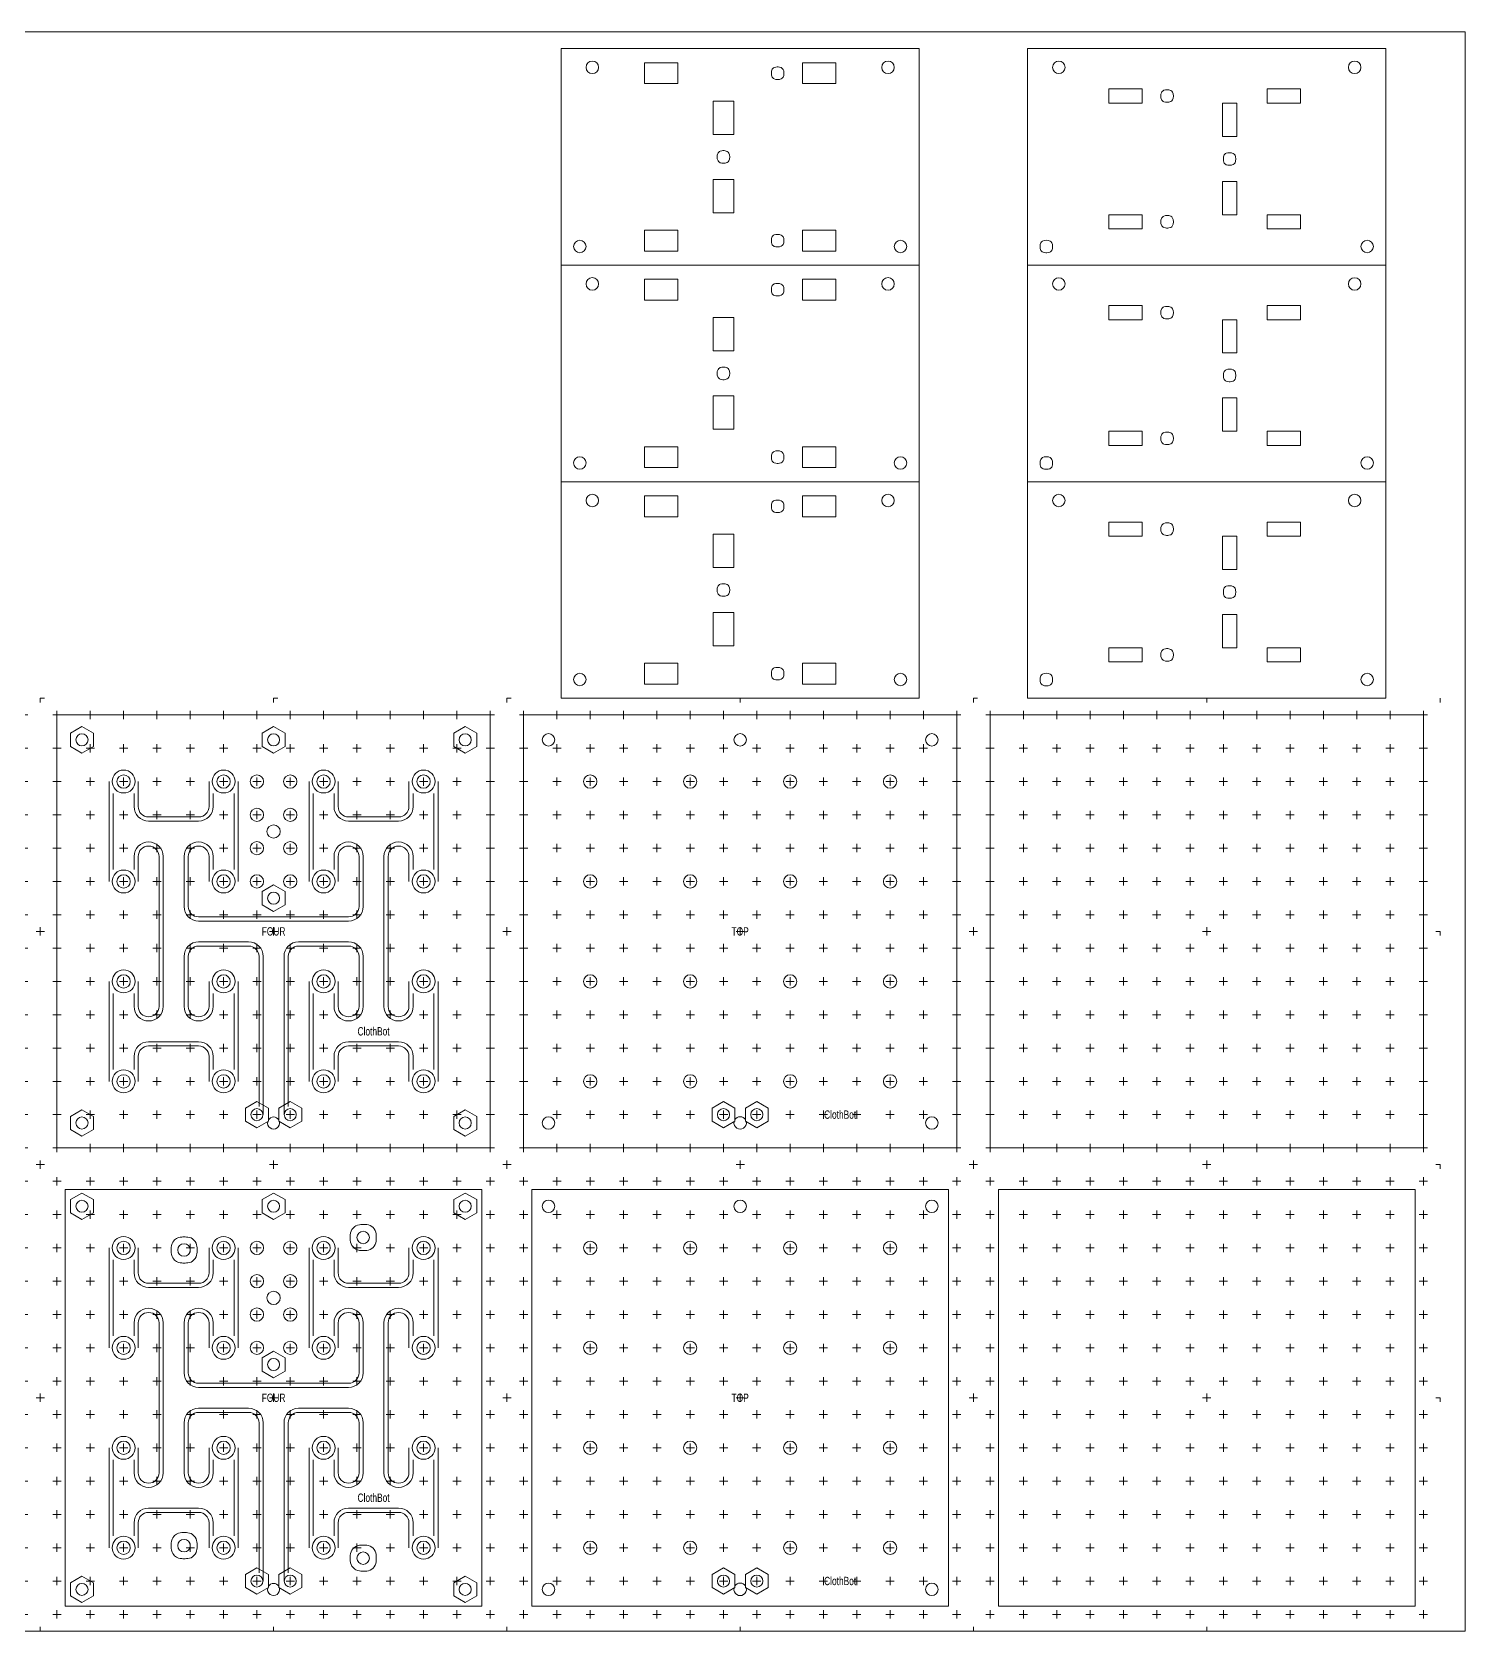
# Model space of a CAD drawing. Header units: millimetres. Extents: x 0 to 790, y 0 to 384.
# Drawn here: x 446 to 790, y 0 to 384 of the extents above; entities that cross this region are included whole.
import ezdxf

# ---------------------------------------------------------------- set-up
doc = ezdxf.new("R2010")
doc.units = ezdxf.units.MM
for name, color, linetype, lineweight, true_color in [('CuttingLines_0p003mm', 5, 'CONTINUOUS', 0, 0x0000ff), ('SafeOrange_P3_790mm_384mm', 30, 'CONTINUOUS', 0, 0xf6921e), ('VectorLines_Heavy_0p003mm', 1, 'CONTINUOUS', 0, 0xff0000), ('VectorLines_Light_0p003mm', 6, 'CONTINUOUS', 0, 0xff00ff), ('VectorLines_Medium_0p003mm', 3, 'CONTINUOUS', 0, 0x00ff00)]:
    doc.layers.add(name, color=color, linetype=linetype, lineweight=lineweight, true_color=true_color)
doc.styles.get("Standard").update_dxf_attribs({"font": 'txt', "width": 0.75})

# ---------------------------------------------------------------- blocks, each defined once
blk = doc.blocks.new('PlusGrid_104mm2_VL_H')
at = {"layer": 'VectorLines_Heavy_0p003mm'}
for p, q in [((-53, 52), (-51, 52)), ((-52, 53), (-52, 51)), ((-45, 52), (-43, 52)), ((-44, 53), (-44, 51)), ((-37, 52), (-35, 52)), ((-36, 53), (-36, 51)), ((-29, 52), (-27, 52)), ((-28, 53), (-28, 51)), ((-21, 52), (-19, 52)), ((-20, 53), (-20, 51)), ((-13, 52), (-11, 52)), ((-12, 53), (-12, 51)), ((-5, 52), (-3, 52)), ((-4, 53), (-4, 51)), ((3, 52), (5, 52)), ((4, 53), (4, 51)), ((11, 52), (13, 52)), ((12, 53), (12, 51)), ((19, 52), (21, 52)), ((20, 53), (20, 51)), ((27, 52), (29, 52)), ((28, 53), (28, 51)), ((35, 52), (37, 52)), ((36, 53), (36, 51)), ((43, 52), (45, 52)), ((44, 53), (44, 51)), ((51, 52), (53, 52)), ((52, 53), (52, 51)), ((-53, 44), (-51, 44)), ((-52, 45), (-52, 43)), ((-45, 44), (-43, 44)), ((-44, 45), (-44, 43)), ((-37, 44), (-35, 44)), ((-36, 45), (-36, 43)), ((-29, 44), (-27, 44)), ((-28, 45), (-28, 43)), ((-21, 44), (-19, 44)), ((-20, 45), (-20, 43)), ((-13, 44), (-11, 44)), ((-12, 45), (-12, 43)), ((-5, 44), (-3, 44)), ((-4, 45), (-4, 43)), ((3, 44), (5, 44)), ((4, 45), (4, 43)), ((11, 44), (13, 44)), ((12, 45), (12, 43)), ((19, 44), (21, 44)), ((20, 45), (20, 43)), ((27, 44), (29, 44)), ((28, 45), (28, 43)), ((35, 44), (37, 44)), ((36, 45), (36, 43)), ((43, 44), (45, 44)), ((44, 45), (44, 43)), ((51, 44), (53, 44)), ((52, 45), (52, 43)), ((-53, 36), (-51, 36)), ((-52, 37), (-52, 35)), ((-45, 36), (-43, 36)), ((-44, 37), (-44, 35)), ((-37, 36), (-35, 36)), ((-36, 37), (-36, 35)), ((-29, 36), (-27, 36)), ((-28, 37), (-28, 35)), ((-21, 36), (-19, 36)), ((-20, 37), (-20, 35)), ((-13, 36), (-11, 36)), ((-12, 37), (-12, 35)), ((-5, 36), (-3, 36)), ((-4, 37), (-4, 35)), ((3, 36), (5, 36)), ((4, 37), (4, 35)), ((11, 36), (13, 36)), ((12, 37), (12, 35)), ((19, 36), (21, 36)), ((20, 37), (20, 35)), ((27, 36), (29, 36)), ((28, 37), (28, 35)), ((35, 36), (37, 36)), ((36, 37), (36, 35)), ((43, 36), (45, 36)), ((44, 37), (44, 35)), ((51, 36), (53, 36)), ((52, 37), (52, 35)), ((-53, 28), (-51, 28)), ((-52, 29), (-52, 27)), ((-45, 28), (-43, 28)), ((-44, 29), (-44, 27)), ((-37, 28), (-35, 28)), ((-36, 29), (-36, 27)), ((-29, 28), (-27, 28)), ((-28, 29), (-28, 27)), ((-21, 28), (-19, 28)), ((-20, 29), (-20, 27)), ((-13, 28), (-11, 28)), ((-12, 29), (-12, 27)), ((-5, 28), (-3, 28)), ((-4, 29), (-4, 27)), ((3, 28), (5, 28)), ((4, 29), (4, 27)), ((11, 28), (13, 28)), ((12, 29), (12, 27)), ((19, 28), (21, 28)), ((20, 29), (20, 27)), ((27, 28), (29, 28)), ((28, 29), (28, 27)), ((35, 28), (37, 28)), ((36, 29), (36, 27)), ((43, 28), (45, 28)), ((44, 29), (44, 27)), ((51, 28), (53, 28)), ((52, 29), (52, 27)), ((-53, 20), (-51, 20)), ((-52, 21), (-52, 19)), ((-45, 20), (-43, 20)), ((-44, 21), (-44, 19)), ((-37, 20), (-35, 20)), ((-36, 21), (-36, 19)), ((-29, 20), (-27, 20)), ((-28, 21), (-28, 19)), ((-21, 20), (-19, 20)), ((-20, 21), (-20, 19)), ((-13, 20), (-11, 20)), ((-12, 21), (-12, 19)), ((-5, 20), (-3, 20)), ((-4, 21), (-4, 19)), ((3, 20), (5, 20)), ((4, 21), (4, 19)), ((11, 20), (13, 20)), ((12, 21), (12, 19)), ((19, 20), (21, 20)), ((20, 21), (20, 19)), ((27, 20), (29, 20)), ((28, 21), (28, 19)), ((35, 20), (37, 20)), ((36, 21), (36, 19)), ((43, 20), (45, 20)), ((44, 21), (44, 19)), ((51, 20), (53, 20)), ((52, 21), (52, 19)), ((-53, 12), (-51, 12)), ((-52, 13), (-52, 11)), ((-45, 12), (-43, 12)), ((-44, 13), (-44, 11)), ((-37, 12), (-35, 12)), ((-36, 13), (-36, 11)), ((-29, 12), (-27, 12)), ((-28, 13), (-28, 11)), ((-21, 12), (-19, 12)), ((-20, 13), (-20, 11)), ((-13, 12), (-11, 12)), ((-12, 13), (-12, 11)), ((-5, 12), (-3, 12)), ((-4, 13), (-4, 11)), ((3, 12), (5, 12)), ((4, 13), (4, 11)), ((11, 12), (13, 12)), ((12, 13), (12, 11)), ((19, 12), (21, 12)), ((20, 13), (20, 11)), ((27, 12), (29, 12)), ((28, 13), (28, 11)), ((35, 12), (37, 12)), ((36, 13), (36, 11)), ((43, 12), (45, 12)), ((44, 13), (44, 11)), ((51, 12), (53, 12)), ((52, 13), (52, 11)), ((-53, 4), (-51, 4)), ((-52, 5), (-52, 3)), ((-45, 4), (-43, 4)), ((-44, 5), (-44, 3)), ((-37, 4), (-35, 4)), ((-36, 5), (-36, 3)), ((-29, 4), (-27, 4)), ((-28, 5), (-28, 3)), ((-21, 4), (-19, 4)), ((-20, 5), (-20, 3)), ((-13, 4), (-11, 4)), ((-12, 5), (-12, 3)), ((-5, 4), (-3, 4)), ((-4, 5), (-4, 3)), ((3, 4), (5, 4)), ((4, 5), (4, 3)), ((11, 4), (13, 4)), ((12, 5), (12, 3)), ((19, 4), (21, 4)), ((20, 5), (20, 3)), ((27, 4), (29, 4)), ((28, 5), (28, 3)), ((35, 4), (37, 4)), ((36, 5), (36, 3)), ((43, 4), (45, 4)), ((44, 5), (44, 3)), ((51, 4), (53, 4)), ((52, 5), (52, 3)), ((-52, -3), (-52, -5)), ((-44, -3), (-44, -5)), ((-36, -3), (-36, -5)), ((-28, -3), (-28, -5)), ((-20, -3), (-20, -5)), ((-12, -3), (-12, -5)), ((-4, -3), (-4, -5)), ((4, -3), (4, -5)), ((12, -3), (12, -5)), ((20, -3), (20, -5)), ((28, -3), (28, -5)), ((36, -3), (36, -5)), ((44, -3), (44, -5)), ((52, -3), (52, -5)), ((-53, -4), (-51, -4)), ((-45, -4), (-43, -4)), ((-37, -4), (-35, -4)), ((-29, -4), (-27, -4)), ((-21, -4), (-19, -4)), ((-13, -4), (-11, -4)), ((-5, -4), (-3, -4)), ((3, -4), (5, -4)), ((11, -4), (13, -4)), ((19, -4), (21, -4)), ((27, -4), (29, -4)), ((35, -4), (37, -4)), ((43, -4), (45, -4)), ((51, -4), (53, -4)), ((-52, -11), (-52, -13)), ((-44, -11), (-44, -13)), ((-36, -11), (-36, -13)), ((-28, -11), (-28, -13)), ((-20, -11), (-20, -13)), ((-12, -11), (-12, -13)), ((-4, -11), (-4, -13)), ((4, -11), (4, -13)), ((12, -11), (12, -13)), ((20, -11), (20, -13)), ((28, -11), (28, -13)), ((36, -11), (36, -13)), ((44, -11), (44, -13)), ((52, -11), (52, -13)), ((-53, -12), (-51, -12)), ((-45, -12), (-43, -12)), ((-37, -12), (-35, -12)), ((-29, -12), (-27, -12)), ((-21, -12), (-19, -12)), ((-13, -12), (-11, -12)), ((-5, -12), (-3, -12)), ((3, -12), (5, -12)), ((11, -12), (13, -12)), ((19, -12), (21, -12)), ((27, -12), (29, -12)), ((35, -12), (37, -12)), ((43, -12), (45, -12)), ((51, -12), (53, -12)), ((-52, -19), (-52, -21)), ((-44, -19), (-44, -21)), ((-36, -19), (-36, -21)), ((-28, -19), (-28, -21)), ((-20, -19), (-20, -21)), ((-12, -19), (-12, -21)), ((-4, -19), (-4, -21)), ((4, -19), (4, -21)), ((12, -19), (12, -21)), ((20, -19), (20, -21)), ((28, -19), (28, -21)), ((36, -19), (36, -21)), ((44, -19), (44, -21)), ((52, -19), (52, -21)), ((-53, -20), (-51, -20)), ((-45, -20), (-43, -20)), ((-37, -20), (-35, -20)), ((-29, -20), (-27, -20)), ((-21, -20), (-19, -20)), ((-13, -20), (-11, -20)), ((-5, -20), (-3, -20)), ((3, -20), (5, -20)), ((11, -20), (13, -20)), ((19, -20), (21, -20)), ((27, -20), (29, -20)), ((35, -20), (37, -20)), ((43, -20), (45, -20)), ((51, -20), (53, -20)), ((-53, -28), (-51, -28)), ((-52, -27), (-52, -29)), ((-45, -28), (-43, -28)), ((-44, -27), (-44, -29)), ((-37, -28), (-35, -28)), ((-36, -27), (-36, -29)), ((-29, -28), (-27, -28)), ((-28, -27), (-28, -29)), ((-21, -28), (-19, -28)), ((-20, -27), (-20, -29)), ((-13, -28), (-11, -28)), ((-12, -27), (-12, -29)), ((-5, -28), (-3, -28)), ((-4, -27), (-4, -29)), ((3, -28), (5, -28)), ((4, -27), (4, -29)), ((11, -28), (13, -28)), ((12, -27), (12, -29)), ((19, -28), (21, -28)), ((20, -27), (20, -29)), ((27, -28), (29, -28)), ((28, -27), (28, -29)), ((35, -28), (37, -28)), ((36, -27), (36, -29)), ((43, -28), (45, -28)), ((44, -27), (44, -29)), ((51, -28), (53, -28)), ((52, -27), (52, -29)), ((-53, -36), (-51, -36)), ((-52, -35), (-52, -37)), ((-45, -36), (-43, -36)), ((-44, -35), (-44, -37)), ((-37, -36), (-35, -36)), ((-36, -35), (-36, -37)), ((-29, -36), (-27, -36)), ((-28, -35), (-28, -37)), ((-21, -36), (-19, -36)), ((-20, -35), (-20, -37)), ((-13, -36), (-11, -36)), ((-12, -35), (-12, -37)), ((-5, -36), (-3, -36)), ((-4, -35), (-4, -37)), ((3, -36), (5, -36)), ((4, -35), (4, -37)), ((11, -36), (13, -36)), ((12, -35), (12, -37)), ((19, -36), (21, -36)), ((20, -35), (20, -37)), ((27, -36), (29, -36)), ((28, -35), (28, -37)), ((35, -36), (37, -36)), ((36, -35), (36, -37)), ((43, -36), (45, -36)), ((44, -35), (44, -37)), ((51, -36), (53, -36)), ((52, -35), (52, -37)), ((-53, -44), (-51, -44)), ((-52, -43), (-52, -45)), ((-45, -44), (-43, -44)), ((-44, -43), (-44, -45)), ((-37, -44), (-35, -44)), ((-36, -43), (-36, -45)), ((-29, -44), (-27, -44)), ((-28, -43), (-28, -45)), ((-21, -44), (-19, -44)), ((-20, -43), (-20, -45)), ((-13, -44), (-11, -44)), ((-12, -43), (-12, -45)), ((-5, -44), (-3, -44)), ((-4, -43), (-4, -45)), ((3, -44), (5, -44)), ((4, -43), (4, -45)), ((11, -44), (13, -44)), ((12, -43), (12, -45)), ((19, -44), (21, -44)), ((20, -43), (20, -45)), ((27, -44), (29, -44)), ((28, -43), (28, -45)), ((35, -44), (37, -44)), ((36, -43), (36, -45)), ((43, -44), (45, -44)), ((44, -43), (44, -45)), ((51, -44), (53, -44)), ((52, -43), (52, -45)), ((-53, -52), (-51, -52)), ((-52, -51), (-52, -53)), ((-45, -52), (-43, -52)), ((-44, -51), (-44, -53)), ((-37, -52), (-35, -52)), ((-36, -51), (-36, -53)), ((-29, -52), (-27, -52)), ((-28, -51), (-28, -53)), ((-21, -52), (-19, -52)), ((-20, -51), (-20, -53)), ((-13, -52), (-11, -52)), ((-12, -51), (-12, -53)), ((-5, -52), (-3, -52)), ((-4, -51), (-4, -53)), ((3, -52), (5, -52)), ((4, -51), (4, -53)), ((11, -52), (13, -52)), ((12, -51), (12, -53)), ((19, -52), (21, -52)), ((20, -51), (20, -53)), ((27, -52), (29, -52)), ((28, -51), (28, -53)), ((35, -52), (37, -52)), ((36, -51), (36, -53)), ((43, -52), (45, -52)), ((44, -51), (44, -53)), ((51, -52), (53, -52)), ((52, -51), (52, -53))]:
    blk.add_line(p, q, dxfattribs=at)
at = {"layer": 'VectorLines_Light_0p003mm'}
for p, q in [((-56, 56), (-55, 56)), ((0, 56), (0, 55)), ((0, 56), (1, 56)), ((56, 56), (56, 55)), ((-56, 1), (-56, 0)), ((-56, 0), (-55, 0)), ((-1, 0), (1, 0)), ((0, 1), (0, -1)), ((55, 0), (56, 0)), ((56, 0), (56, -1)), ((-56, -55), (-56, -56)), ((-1, -56), (0, -56)), ((0, -55), (0, -56)), ((55, -56), (56, -56))]:
    blk.add_line(p, q, dxfattribs=at)
blk = doc.blocks.new('M3_NutHole_CL')
at = {"layer": 'CuttingLines_0p003mm'}
for p, q in [((0, 3.175426), (-2.75, 1.587713)), ((-2.75, 1.587713), (-2.75, -1.587713)), ((0, 3.175426), (2.75, 1.587713)), ((2.75, 1.587713), (2.75, -1.587713)), ((-2.75, -1.587713), (0, -3.175426)), ((2.75, -1.587713), (0, -3.175426))]:
    blk.add_line(p, q, dxfattribs=at)
blk = doc.blocks.new('FHC_Simple_VL_H_Bottom')
at = {"layer": 'VectorLines_Heavy_0p003mm'}
for p, q in [((-39.5, 36), (-39.5, 12)), ((-32.5, 30), (-32.5, 36)), ((-15.5, 36), (-15.5, 30)), ((-8.5, 36), (-8.5, 12)), ((8.5, 36), (8.5, 12)), ((15.5, 30), (15.5, 36)), ((32.5, 36), (32.5, 30)), ((39.5, 36), (39.5, 12)), ((-38.5, 33.13), (-38.5, 14.87)), ((-33.5, 30), (-33.5, 33.13)), ((-14.5, 33.13), (-14.5, 30)), ((-9.5, 33.13), (-9.5, 14.87)), ((9.5, 33.13), (9.5, 14.87)), ((14.5, 30), (14.5, 33.13)), ((33.5, 33.13), (33.5, 30)), ((38.5, 33.13), (38.5, 14.87)), ((-18, 27.5), (-30, 27.5)), ((18, 27.5), (30, 27.5)), ((-18, 26.5), (-30, 26.5)), ((18, 26.5), (30, 26.5)), ((-33.5, 18), (-33.5, 14.87)), ((-32.5, 18), (-32.5, 12)), ((-27.5, -18), (-27.5, 18)), ((-26.5, -18), (-26.5, 18)), ((-21.5, 6), (-21.5, 18)), ((-20.5, 6), (-20.5, 18)), ((-15.5, 18), (-15.5, 12)), ((-14.5, 18), (-14.5, 14.87)), ((14.5, 18), (14.5, 14.87)), ((15.5, 18), (15.5, 12)), ((20.5, 6), (20.5, 18)), ((21.5, 6), (21.5, 18)), ((26.5, 18), (26.5, -18)), ((27.5, 18), (27.5, -18)), ((32.5, 18), (32.5, 12)), ((33.5, 18), (33.5, 14.87)), ((-18, 3.5), (18, 3.5)), ((-18, 2.5), (18, 2.5)), ((-18, -2.5), (-6, -2.5)), ((-18, -3.5), (-6, -3.5)), ((6, -2.5), (18, -2.5)), ((6, -3.5), (18, -3.5)), ((-21.5, -18), (-21.5, -6)), ((-20.5, -18), (-20.5, -6)), ((-3.5, -6), (-3.5, -42)), ((-2.5, -6), (-2.5, -44)), ((2.5, -6), (2.5, -44)), ((3.5, -6), (3.5, -42)), ((20.5, -6), (20.5, -18)), ((21.5, -6), (21.5, -18)), ((-39.5, -12), (-39.5, -36)), ((-38.5, -14.87), (-38.5, -33.13)), ((-33.5, -14.87), (-33.5, -18)), ((-32.5, -12), (-32.5, -18)), ((-15.5, -12), (-15.5, -18)), ((-14.5, -14.87), (-14.5, -18)), ((-9.5, -14.87), (-9.5, -33.13)), ((-8.5, -12), (-8.5, -36)), ((8.5, -12), (8.5, -36)), ((9.5, -14.87), (9.5, -33.13)), ((14.5, -14.87), (14.5, -18)), ((15.5, -12), (15.5, -18)), ((32.5, -12), (32.5, -18)), ((33.5, -14.87), (33.5, -18)), ((38.5, -14.87), (38.5, -33.13)), ((39.5, -12), (39.5, -36)), ((-18, -26.5), (-30, -26.5)), ((18, -26.5), (30, -26.5)), ((-33.5, -33.13), (-33.5, -30)), ((-32.5, -36), (-32.5, -30)), ((-18, -27.5), (-30, -27.5)), ((-15.5, -36), (-15.5, -30)), ((-14.5, -33.13), (-14.5, -30)), ((14.5, -30), (14.5, -33.13)), ((15.5, -30), (15.5, -36)), ((18, -27.5), (30, -27.5)), ((32.5, -30), (32.5, -36)), ((33.5, -30), (33.5, -33.13))]:
    blk.add_line(p, q, dxfattribs=at)
blk = doc.blocks.new('FHC_Simple_VL_H_Top')
at = {"layer": 'VectorLines_Heavy_0p003mm'}
for centre, radius, start, end in [((-30, 30), 3.5, 180, 270), ((-30, 30), 2.5, 180, 270), ((-18, 30), 2.5, 270, 0), ((-18, 30), 3.5, 270, 0), ((18, 30), 3.5, 180, 270), ((18, 30), 2.5, 180, 270), ((30, 30), 2.5, 270, 0), ((30, 30), 3.5, 270, 0), ((-30, 18), 3.5, 90, 180), ((-30, 18), 2.5, 90, 180), ((-30, 18), 3.5, 0, 90), ((-30, 18), 2.5, 360, 90), ((-18, 18), 3.5, 90, 180), ((-18, 18), 2.5, 90, 180), ((-18, 18), 3.5, 0, 90), ((-18, 18), 2.5, 0, 90), ((18, 18), 3.5, 90, 180), ((18, 18), 2.5, 90, 180), ((18, 18), 3.5, 360, 90), ((18, 18), 2.5, 360, 90), ((30, 18), 3.5, 90, 180), ((30, 18), 2.5, 90, 180), ((30, 18), 3.5, 0, 90), ((30, 18), 2.5, 0, 90), ((-18, 6), 3.5, 180, 270), ((-18, 6), 2.5, 180, 270), ((18, 6), 2.5, 270, 360), ((18, 6), 3.5, 270, 360), ((-18, -6), 3.5, 90, 180), ((-18, -6), 2.5, 90, 180), ((-6, -6), 3.5, 0, 90), ((-6, -6), 2.5, 0, 90), ((6, -6), 3.5, 90, 180), ((6, -6), 2.5, 90, 180), ((18, -6), 3.5, 0, 90), ((18, -6), 2.5, 0, 90), ((-30, -18), 3.5, 180, 0), ((-30, -18), 2.5, 180, 0), ((-18, -18), 3.5, 180, 0), ((-18, -18), 2.5, 180, 0), ((18, -18), 3.5, 180, 0), ((18, -18), 2.5, 180, 0), ((30, -18), 3.5, 180, 0), ((30, -18), 2.5, 180, 0), ((-30, -30), 3.5, 90, 180), ((-18, -30), 3.5, 360, 90), ((18, -30), 3.5, 90, 180), ((30, -30), 3.5, 360, 90), ((-30, -30), 2.5, 90, 180), ((-18, -30), 2.5, 360, 90), ((18, -30), 2.5, 90, 180), ((30, -30), 2.5, 360, 90)]:
    blk.add_arc(centre, radius, start, end, dxfattribs=at)
blk = doc.blocks.new('Square_100mm2_CL')
at = {"layer": 'CuttingLines_0p003mm'}
for p, q in [((30, 0), (-70, 0)), ((-70, 0), (-70, -100)), ((30, -100), (30, 0)), ((-70, -100), (30, -100))]:
    blk.add_line(p, q, dxfattribs=at)
blk = doc.blocks.new('LSH_Simple_VL_H')
at = {"layer": 'VectorLines_Heavy_0p003mm'}
for p, q in [((-29, 36), (-27, 36)), ((-28, 37), (-28, 35)), ((-5, 36), (-3, 36)), ((-4, 37), (-4, 35)), ((3, 36), (5, 36)), ((4, 37), (4, 35)), ((27, 36), (29, 36)), ((28, 37), (28, 35)), ((-37, 28), (-35, 28)), ((-36, 29), (-36, 27)), ((-29, 28), (-27, 28)), ((-28, 29), (-28, 27)), ((-21, 28), (-19, 28)), ((-20, 29), (-20, 27)), ((-13, 28), (-11, 28)), ((-12, 29), (-12, 27)), ((-5, 28), (-3, 28)), ((-4, 29), (-4, 27)), ((3, 28), (5, 28)), ((4, 29), (4, 27)), ((11, 28), (13, 28)), ((12, 29), (12, 27)), ((19, 28), (21, 28)), ((20, 29), (20, 27)), ((27, 28), (29, 28)), ((28, 29), (28, 27)), ((35, 28), (37, 28)), ((36, 29), (36, 27)), ((-37, 20), (-35, 20)), ((-36, 21), (-36, 19)), ((-29, 20), (-27, 20)), ((-28, 21), (-28, 19)), ((-21, 20), (-19, 20)), ((-20, 21), (-20, 19)), ((-13, 20), (-11, 20)), ((-12, 21), (-12, 19)), ((-5, 20), (-3, 20)), ((-4, 21), (-4, 19)), ((3, 20), (5, 20)), ((4, 21), (4, 19)), ((11, 20), (13, 20)), ((12, 21), (12, 19)), ((19, 20), (21, 20)), ((20, 21), (20, 19)), ((27, 20), (29, 20)), ((28, 21), (28, 19)), ((35, 20), (37, 20)), ((36, 21), (36, 19)), ((-29, 12), (-27, 12)), ((-28, 13), (-28, 11)), ((-21, 12), (-19, 12)), ((-20, 13), (-20, 11)), ((-5, 12), (-3, 12)), ((-4, 13), (-4, 11)), ((3, 12), (5, 12)), ((4, 13), (4, 11)), ((19, 12), (21, 12)), ((20, 13), (20, 11)), ((27, 12), (29, 12)), ((28, 13), (28, 11)), ((-37, 4), (-35, 4)), ((-36, 5), (-36, 3)), ((-29, 4), (-27, 4)), ((-28, 5), (-28, 3)), ((-21, 4), (-19, 4)), ((-20, 5), (-20, 3)), ((-13, 4), (-11, 4)), ((-12, 5), (-12, 3)), ((-5, 4), (-3, 4)), ((-4, 5), (-4, 3)), ((3, 4), (5, 4)), ((4, 5), (4, 3)), ((11, 4), (13, 4)), ((12, 5), (12, 3)), ((19, 4), (21, 4)), ((20, 5), (20, 3)), ((27, 4), (29, 4)), ((28, 5), (28, 3)), ((35, 4), (37, 4)), ((36, 5), (36, 3)), ((-36, -3), (-36, -5)), ((-28, -3), (-28, -5)), ((-20, -3), (-20, -5)), ((-12, -3), (-12, -5)), ((-4, -3), (-4, -5)), ((4, -3), (4, -5)), ((12, -3), (12, -5)), ((20, -3), (20, -5)), ((28, -3), (28, -5)), ((36, -3), (36, -5)), ((-37, -4), (-35, -4)), ((-29, -4), (-27, -4)), ((-21, -4), (-19, -4)), ((-13, -4), (-11, -4)), ((-5, -4), (-3, -4)), ((3, -4), (5, -4)), ((11, -4), (13, -4)), ((19, -4), (21, -4)), ((27, -4), (29, -4)), ((35, -4), (37, -4)), ((-28, -11), (-28, -13)), ((-20, -11), (-20, -13)), ((-4, -11), (-4, -13)), ((4, -11), (4, -13)), ((20, -11), (20, -13)), ((28, -11), (28, -13)), ((-29, -12), (-27, -12)), ((-21, -12), (-19, -12)), ((-5, -12), (-3, -12)), ((3, -12), (5, -12)), ((19, -12), (21, -12)), ((27, -12), (29, -12)), ((-36, -19), (-36, -21)), ((-28, -19), (-28, -21)), ((-20, -19), (-20, -21)), ((-12, -19), (-12, -21)), ((-4, -19), (-4, -21)), ((4, -19), (4, -21)), ((12, -19), (12, -21)), ((20, -19), (20, -21)), ((28, -19), (28, -21)), ((36, -19), (36, -21)), ((-37, -20), (-35, -20)), ((-29, -20), (-27, -20)), ((-21, -20), (-19, -20)), ((-13, -20), (-11, -20)), ((-5, -20), (-3, -20)), ((3, -20), (5, -20)), ((11, -20), (13, -20)), ((19, -20), (21, -20)), ((27, -20), (29, -20)), ((35, -20), (37, -20)), ((-37, -28), (-35, -28)), ((-36, -27), (-36, -29)), ((-29, -28), (-27, -28)), ((-28, -27), (-28, -29)), ((-21, -28), (-19, -28)), ((-20, -27), (-20, -29)), ((-13, -28), (-11, -28)), ((-12, -27), (-12, -29)), ((-5, -28), (-3, -28)), ((-4, -27), (-4, -29)), ((3, -28), (5, -28)), ((4, -27), (4, -29)), ((11, -28), (13, -28)), ((12, -27), (12, -29)), ((19, -28), (21, -28)), ((20, -27), (20, -29)), ((27, -28), (29, -28)), ((28, -27), (28, -29)), ((35, -28), (37, -28)), ((36, -27), (36, -29)), ((-29, -36), (-27, -36)), ((-28, -35), (-28, -37)), ((27, -36), (29, -36)), ((28, -35), (28, -37))]:
    blk.add_line(p, q, dxfattribs=at)
blk = doc.blocks.new('Square_104mm2_CL')
at = {"layer": 'CuttingLines_0p003mm'}
for p, q in [((-52, 52), (-52, -52)), ((52, 52), (-52, 52)), ((52, -52), (52, 52)), ((-52, -52), (52, -52))]:
    blk.add_line(p, q, dxfattribs=at)
blk = doc.blocks.new('HBP_MakerGear_EarlyBatch_Modified_Y_Stage')
at = {"layer": 'CuttingLines_0p003mm'}
for p, q in [((43, 26), (-43, 26)), ((-43, 26), (-43, -26)), ((43, -26), (43, 26)), ((-43, -26), (43, -26))]:
    blk.add_line(p, q, dxfattribs=at)
for centre in [(-35.4999, 21.4997), (35.4999, 21.4997), (38.4999, -21.5001)]:
    blk.add_ellipse(centre, major_axis=(0, 1.5), ratio=1, dxfattribs=at)
for points in [[(-23.5001, 16.3138), (-23.5001, 16.3138), (-15.5001, 16.3138), (-15.5001, 16.3138)], [(-23.5001, 16.3138), (-23.5001, 16.3138), (-23.5001, 16.3138), (-23.5001, 16.3138)], [(-23.5001, 12.9138), (-23.5001, 12.9138), (-23.5001, 16.3138), (-23.5001, 16.3138)], [(-15.5001, 16.3138), (-15.5001, 16.3138), (-15.5001, 16.3138), (-15.5001, 16.3138)], [(-15.5001, 16.3138), (-15.5001, 16.3138), (-15.5001, 16.3138), (-15.5001, 16.3138)], [(-15.5001, 16.3138), (-15.5001, 16.3138), (-15.5001, 12.9138), (-15.5001, 12.9138)], [(-8.0001, 14.6138), (-8.0001, 15.4422), (-8.6717, 16.1137), (-9.5001, 16.1137), (-9.5001, 16.1137), (-10.3286, 16.1138), (-11.0001, 15.4422), (-11.0001, 14.6138), (-11.0001, 14.6138), (-11.0002, 13.7853), (-10.3286, 13.1138), (-9.5002, 13.1138), (-9.5002, 13.1138), (-8.6717, 13.1137), (-8.0002, 13.7853), (-8.0002, 14.6137)], [(14.4999, 16.3138), (14.4999, 16.3138), (22.4999, 16.3138), (22.4999, 16.3138)], [(14.4999, 16.3138), (14.4999, 16.3138), (14.4999, 16.3138), (14.4999, 16.3138)], [(14.4999, 12.9138), (14.4999, 12.9138), (14.4999, 16.3138), (14.4999, 16.3138)], [(22.4999, 16.3138), (22.4999, 16.3138), (22.4999, 16.3138), (22.4999, 16.3138)], [(22.4999, 16.3138), (22.4999, 16.3138), (22.4999, 16.3138), (22.4999, 16.3138)], [(22.4999, 16.3138), (22.4999, 16.3138), (22.4999, 12.9138), (22.4999, 12.9138)], [(-15.5001, 12.9138), (-15.5001, 12.9138), (-23.5001, 12.9138), (-23.5001, 12.9138)], [(-15.5001, 12.9138), (-15.5001, 12.9138), (-15.5001, 12.9138), (-15.5001, 12.9138)], [(3.7999, 12.9138), (3.7999, 12.9138), (7.1999, 12.9138), (7.1999, 12.9138)], [(3.7999, 12.9138), (3.7999, 12.9138), (3.7999, 12.9138), (3.7999, 12.9138)], [(3.7999, 4.9138), (3.7999, 4.9138), (3.7999, 12.9138), (3.7999, 12.9138)], [(7.1999, 12.9138), (7.1999, 12.9138), (7.1999, 12.9138), (7.1999, 12.9138)], [(7.1999, 12.9138), (7.1999, 12.9138), (7.1999, 12.9138), (7.1999, 12.9138)], [(7.1999, 12.9138), (7.1999, 12.9138), (7.1999, 4.9138), (7.1999, 4.9138)], [(22.4999, 12.9138), (22.4999, 12.9138), (14.4999, 12.9138), (14.4999, 12.9138)], [(22.4999, 12.9138), (22.4999, 12.9138), (22.4999, 12.9138), (22.4999, 12.9138)], [(7.1999, 4.9138), (7.1999, 4.9138), (3.7999, 4.9138), (3.7999, 4.9138)], [(7.1999, 4.9138), (7.1999, 4.9138), (7.1999, 4.9138), (7.1999, 4.9138)], [(6.9999, -0.4862), (6.9999, 0.3422), (6.3283, 1.0137), (5.4999, 1.0137), (5.4999, 1.0137), (4.6714, 1.0138), (3.9999, 0.3422), (3.9999, -0.4862), (3.9999, -0.4862), (3.9998, -1.3147), (4.6714, -1.9862), (5.4998, -1.9862), (5.4998, -1.9862), (6.3283, -1.9863), (6.9998, -1.3147), (6.9998, -0.4863)], [(3.7999, -5.8862), (3.7999, -5.8862), (7.1999, -5.8862), (7.1999, -5.8862)], [(3.7999, -5.8862), (3.7999, -5.8862), (3.7999, -5.8862), (3.7999, -5.8862)], [(3.7999, -13.8862), (3.7999, -13.8862), (3.7999, -5.8862), (3.7999, -5.8862)], [(7.1999, -5.8862), (7.1999, -5.8862), (7.1999, -5.8862), (7.1999, -5.8862)], [(7.1999, -5.8862), (7.1999, -5.8862), (7.1999, -5.8862), (7.1999, -5.8862)], [(7.1999, -5.8862), (7.1999, -5.8862), (7.1999, -13.8862), (7.1999, -13.8862)], [(-23.5001, -13.8862), (-23.5001, -13.8862), (-15.5001, -13.8862), (-15.5001, -13.8862)], [(-23.5001, -13.8862), (-23.5001, -13.8862), (-23.5001, -13.8862), (-23.5001, -13.8862)], [(-23.5001, -17.2862), (-23.5001, -17.2862), (-23.5001, -13.8862), (-23.5001, -13.8862)], [(-15.5001, -13.8862), (-15.5001, -13.8862), (-15.5001, -13.8862), (-15.5001, -13.8862)], [(-15.5001, -13.8862), (-15.5001, -13.8862), (-15.5001, -13.8862), (-15.5001, -13.8862)], [(-15.5001, -13.8862), (-15.5001, -13.8862), (-15.5001, -17.2862), (-15.5001, -17.2862)], [(-8.0001, -15.5862), (-8.0001, -14.7578), (-8.6717, -14.0863), (-9.5001, -14.0863), (-9.5001, -14.0863), (-10.3286, -14.0862), (-11.0001, -14.7578), (-11.0001, -15.5862), (-11.0001, -15.5862), (-11.0002, -16.4147), (-10.3286, -17.0862), (-9.5002, -17.0862), (-9.5002, -17.0862), (-8.6717, -17.0863), (-8.0002, -16.4147), (-8.0002, -15.5863)], [(7.1999, -13.8862), (7.1999, -13.8862), (3.7999, -13.8862), (3.7999, -13.8862)], [(7.1999, -13.8862), (7.1999, -13.8862), (7.1999, -13.8862), (7.1999, -13.8862)], [(14.4999, -13.8862), (14.4999, -13.8862), (22.4999, -13.8862), (22.4999, -13.8862)], [(14.4999, -13.8862), (14.4999, -13.8862), (14.4999, -13.8862), (14.4999, -13.8862)], [(14.4999, -17.2862), (14.4999, -17.2862), (14.4999, -13.8862), (14.4999, -13.8862)], [(22.4999, -13.8862), (22.4999, -13.8862), (22.4999, -13.8862), (22.4999, -13.8862)], [(22.4999, -13.8862), (22.4999, -13.8862), (22.4999, -13.8862), (22.4999, -13.8862)], [(22.4999, -13.8862), (22.4999, -13.8862), (22.4999, -17.2862), (22.4999, -17.2862)], [(-15.5001, -17.2862), (-15.5001, -17.2862), (-23.5001, -17.2862), (-23.5001, -17.2862)], [(-15.5001, -17.2862), (-15.5001, -17.2862), (-15.5001, -17.2862), (-15.5001, -17.2862)], [(22.4999, -17.2862), (22.4999, -17.2862), (14.4999, -17.2862), (14.4999, -17.2862)], [(22.4999, -17.2862), (22.4999, -17.2862), (22.4999, -17.2862), (22.4999, -17.2862)], [(-38.5001, -20.0003), (-39.3285, -20.0003), (-40, -20.6718), (-40, -21.5003), (-40, -21.5003), (-40.0001, -22.3287), (-39.3285, -23.0003), (-38.5001, -23.0003), (-38.5001, -23.0003), (-37.6716, -23.0003), (-37.0001, -22.3287), (-37.0001, -21.5003), (-37.0001, -21.5003), (-37, -20.6718), (-37.6716, -20.0003), (-38.5001, -20.0003)], [(-40, -21.4999), (-40, -21.4999), (-40, -21.5003), (-40, -21.5003)], [(-38.5001, -20), (-38.5001, -20), (-38.5001, -20.0003), (-38.5001, -20.0003)], [(-38.5001, -20), (-38.5001, -20), (-38.5001, -20.0003), (-38.5001, -20.0003)], [(-38.5001, -22.9999), (-38.5001, -22.9999), (-38.5001, -23.0003), (-38.5001, -23.0003)], [(-37.0001, -21.5), (-37.0001, -21.5), (-37.0001, -21.5003), (-37.0001, -21.5003)]]:
    blk.add_open_spline(points, degree=3, dxfattribs=at)
blk = doc.blocks.new('HBP_MakerGear_Modified_Y_Stage')
at = {"layer": 'CuttingLines_0p003mm'}
for p, q in [((43, 26), (-43, 26)), ((-43, 26), (-43, -26)), ((43, -26), (43, 26)), ((-43, -26), (43, -26))]:
    blk.add_line(p, q, dxfattribs=at)
for centre in [(-35.5, 21.5), (35.5, 21.5), (-38.5, -21.5), (38.5, -21.5)]:
    blk.add_ellipse(centre, major_axis=(0, 1.5), ratio=1, dxfattribs=at)
for points in [[(-22.9999, 22.6004), (-22.9999, 22.6004), (-14.9999, 22.6004), (-14.9999, 22.6004)], [(-22.9999, 17.6004), (-22.9999, 17.6004), (-22.9999, 22.6004), (-22.9999, 22.6004)], [(-14.9999, 22.6004), (-14.9999, 22.6004), (-14.9999, 17.6004), (-14.9999, 17.6004)], [(10.5, 20.1003), (10.5, 20.9288), (9.8284, 21.6003), (9, 21.6003), (9, 21.6003), (8.1715, 21.6004), (7.5, 20.9288), (7.5, 20.1004), (7.5, 20.1004), (7.4999, 19.2719), (8.1715, 18.6004), (8.9999, 18.6004), (8.9999, 18.6004), (9.8284, 18.6003), (10.4999, 19.2719), (10.4999, 20.1003)], [(15, 22.6003), (15, 22.6003), (23, 22.6003), (23, 22.6003)], [(15, 22.6003), (15, 22.6003), (15, 22.6003), (15, 22.6003)], [(15, 17.6003), (15, 17.6003), (15, 22.6003), (15, 22.6003)], [(23, 22.6003), (23, 22.6003), (23, 22.6003), (23, 22.6003)], [(23, 22.6003), (23, 22.6003), (23, 17.6003), (23, 17.6003)], [(23, 22.6003), (23, 22.6003), (23, 22.6003), (23, 22.6003)], [(-14.9999, 17.6004), (-14.9999, 17.6004), (-22.9999, 17.6004), (-22.9999, 17.6004)], [(23, 17.6003), (23, 17.6003), (15, 17.6003), (15, 17.6003)], [(23, 17.6003), (23, 17.6003), (23, 17.6003), (23, 17.6003)], [(-6.4999, 13.4003), (-6.4999, 13.4003), (-1.4999, 13.4003), (-1.4999, 13.4003)], [(-6.4999, 5.4003), (-6.4999, 5.4003), (-6.4999, 13.4003), (-6.4999, 13.4003)], [(-1.4999, 13.4003), (-1.4999, 13.4003), (-1.4999, 5.4003), (-1.4999, 5.4003)], [(-1.4999, 5.4003), (-1.4999, 5.4003), (-6.4999, 5.4003), (-6.4999, 5.4003)], [(-2.5, 0.0004), (-2.5, 0.8288), (-3.1715, 1.5003), (-3.9999, 1.5003), (-3.9999, 1.5003), (-4.8284, 1.5004), (-5.4999, 0.8288), (-5.4999, 0.0004), (-5.4999, 0.0004), (-5.5, -0.828), (-4.8284, -1.4995), (-4, -1.4995), (-4, -1.4995), (-3.1715, -1.4996), (-2.5, -0.828), (-2.5, 0.0004)], [(-6.5, -5.3996), (-6.5, -5.3996), (-1.5, -5.3996), (-1.5, -5.3996)], [(-6.5, -5.3996), (-6.5, -5.3996), (-6.5, -5.3996), (-6.5, -5.3996)], [(-6.5, -13.3996), (-6.5, -13.3996), (-6.5, -5.3996), (-6.5, -5.3996)], [(-1.5, -5.3996), (-1.5, -5.3996), (-1.5, -5.3996), (-1.5, -5.3996)], [(-1.5, -5.3996), (-1.5, -5.3996), (-1.5, -5.3996), (-1.5, -5.3996)], [(-1.5, -5.3996), (-1.5, -5.3996), (-1.5, -13.3996), (-1.5, -13.3996)], [(-1.5, -13.3996), (-1.5, -13.3996), (-6.5, -13.3996), (-6.5, -13.3996)], [(-1.5, -13.3996), (-1.5, -13.3996), (-1.5, -13.3996), (-1.5, -13.3996)], [(-23, -17.5995), (-23, -17.5995), (-14.9999, -17.5995), (-14.9999, -17.5995)], [(-23, -17.5995), (-23, -17.5995), (-23, -17.5995), (-23, -17.5995)], [(-23, -22.5996), (-23, -22.5996), (-23, -17.5995), (-23, -17.5995)], [(-14.9999, -17.5995), (-14.9999, -17.5995), (-15, -22.5996), (-15, -22.5996)], [(-14.9999, -17.5995), (-14.9999, -17.5995), (-14.9999, -17.5995), (-14.9999, -17.5995)], [(-14.9999, -17.5995), (-14.9999, -17.5995), (-14.9999, -17.5995), (-14.9999, -17.5995)], [(10.5, -20.0996), (10.5, -19.2711), (9.8284, -18.5996), (9, -18.5996), (9, -18.5996), (8.1715, -18.5995), (7.5, -19.2711), (7.5, -20.0995), (7.5, -20.0995), (7.4999, -20.928), (8.1715, -21.5995), (8.9999, -21.5995), (8.9999, -21.5995), (9.8284, -21.5996), (10.4999, -20.928), (10.4999, -20.0996)], [(14.9999, -17.5996), (14.9999, -17.5996), (22.9999, -17.5996), (22.9999, -17.5996)], [(15, -22.5996), (15, -22.5996), (14.9999, -17.5996), (14.9999, -17.5996)], [(22.9999, -17.5996), (22.9999, -17.5996), (23, -22.5996), (23, -22.5996)], [(-15, -22.5996), (-15, -22.5996), (-23, -22.5996), (-23, -22.5996)], [(-15, -22.5996), (-15, -22.5996), (-15, -22.5996), (-15, -22.5996)], [(23, -22.5996), (23, -22.5996), (15, -22.5996), (15, -22.5996)]]:
    blk.add_open_spline(points, degree=3, dxfattribs=at)

msp = doc.modelspace()

# ---------------------------------------------------------------- linework, layer by layer
at = {"layer": 'CuttingLines_0p003mm'}
for centre, radius in [((458, 214), 1.45), ((504, 214), 1.45), ((550, 214), 1.45), ((570, 214), 1.5), ((616, 214), 1.5), ((662, 214), 1.5), ((468, 204), 2.75), ((468, 204), 1.6), ((492, 204), 2.75), ((492, 204), 1.6), ((500, 204), 1.6), ((508, 204), 1.6), ((516, 204), 2.75), ((516, 204), 1.6), ((540, 204), 2.75), ((540, 204), 1.6), ((580, 204), 1.6), ((604, 204), 1.6), ((628, 204), 1.6), ((652, 204), 1.6), ((500, 196), 1.6), ((508, 196), 1.6), ((504, 192), 1.6), ((500, 188), 1.6), ((508, 188), 1.6), ((468, 180), 2.75), ((468, 180), 1.6), ((492, 180), 2.75), ((492, 180), 1.6), ((500, 180), 1.6), ((508, 180), 1.6), ((516, 180), 2.75), ((516, 180), 1.6), ((540, 180), 2.75), ((540, 180), 1.6), ((580, 180), 1.6), ((604, 180), 1.6), ((628, 180), 1.6), ((652, 180), 1.6), ((504, 176), 1.45), ((468, 156), 2.75), ((468, 156), 1.6), ((492, 156), 2.75), ((492, 156), 1.6), ((516, 156), 2.75), ((516, 156), 1.6), ((540, 156), 2.75), ((540, 156), 1.6), ((580, 156), 1.6), ((604, 156), 1.6), ((628, 156), 1.6), ((652, 156), 1.6), ((468, 132), 2.75), ((492, 132), 2.75), ((516, 132), 2.75), ((540, 132), 2.75), ((468, 132), 1.6), ((492, 132), 1.6), ((516, 132), 1.6), ((540, 132), 1.6), ((580, 132), 1.6), ((604, 132), 1.6), ((628, 132), 1.6), ((652, 132), 1.6), ((458, 122), 1.45), ((500, 124), 1.45), ((508, 124), 1.45), ((550, 122), 1.45), ((570, 122), 1.5), ((612, 124), 1.45), ((620, 124), 1.45), ((662, 122), 1.5), ((458, 102), 1.45), ((504, 102), 1.45), ((550, 102), 1.45), ((570, 102), 1.5), ((616, 102), 1.5), ((662, 102), 1.5), ((468, 92), 2.75), ((468, 92), 1.6), ((492, 92), 2.75), ((492, 92), 1.6), ((500, 92), 1.6), ((508, 92), 1.6), ((516, 92), 2.75), ((516, 92), 1.6), ((540, 92), 2.75), ((540, 92), 1.6), ((580, 92), 1.6), ((604, 92), 1.6), ((628, 92), 1.6), ((652, 92), 1.6), ((500, 84), 1.6), ((508, 84), 1.6), ((504, 80), 1.6), ((500, 76), 1.6), ((508, 76), 1.6), ((468, 68), 2.75), ((468, 68), 1.6), ((492, 68), 2.75), ((492, 68), 1.6), ((500, 68), 1.6), ((508, 68), 1.6), ((516, 68), 2.75), ((516, 68), 1.6), ((540, 68), 2.75), ((540, 68), 1.6), ((580, 68), 1.6), ((604, 68), 1.6), ((628, 68), 1.6), ((652, 68), 1.6), ((504, 64), 1.45), ((468, 44), 2.75), ((492, 44), 2.75), ((516, 44), 2.75), ((540, 44), 2.75), ((468, 44), 1.6), ((492, 44), 1.6), ((516, 44), 1.6), ((540, 44), 1.6), ((580, 44), 1.6), ((604, 44), 1.6), ((628, 44), 1.6), ((652, 44), 1.6), ((468, 20), 2.75), ((468, 20), 1.6), ((492, 20), 2.75), ((492, 20), 1.6), ((516, 20), 2.75), ((516, 20), 1.6), ((540, 20), 2.75), ((540, 20), 1.6), ((580, 20), 1.6), ((604, 20), 1.6), ((628, 20), 1.6), ((652, 20), 1.6), ((500, 12), 1.45), ((508, 12), 1.45), ((612, 12), 1.45), ((620, 12), 1.45), ((458, 10), 1.45), ((550, 10), 1.45), ((570, 10), 1.5), ((662, 10), 1.5)]:
    msp.add_circle(centre, radius, dxfattribs=at)
for centre, radius, start, end in [((504, 122), 1.45, 30.450314, 149.549686), ((616, 122), 1.5, 33.55731, 146.44269), ((504, 122), 1.45, 167.36881, 12.63119), ((616, 122), 1.5, 169.103042, 10.896958), ((504, 10), 1.45, 167.36881, 12.63119), ((504, 10), 1.45, 30.450314, 149.549686), ((616, 10), 1.5, 169.103042, 10.896958), ((616, 10), 1.5, 33.55731, 146.44269)]:
    msp.add_arc(centre, radius, start, end, dxfattribs=at)
for centre in [(525.5, 94.5), (482.5, 91.5), (482.5, 20.5), (525.5, 17.5)]:
    msp.add_ellipse(centre, major_axis=(-1.5, 0), ratio=1, dxfattribs=at)
for points in [[(522.3754, 94.4997), (522.3754, 96.2253), (523.7748, 97.6247), (525.5004, 97.6247), (525.5004, 97.6247), (527.226, 97.6247), (528.6254, 96.2253), (528.6254, 94.4997), (528.6254, 94.4997), (528.6254, 92.7741), (527.226, 91.3747), (525.5004, 91.3747), (525.5004, 91.3747), (523.7748, 91.3747), (522.3754, 92.7741), (522.3754, 94.4997)], [(479.3754, 91.4997), (479.3754, 93.2253), (480.7748, 94.6247), (482.5004, 94.6247), (482.5004, 94.6247), (484.226, 94.6247), (485.6254, 93.2253), (485.6254, 91.4997), (485.6254, 91.4997), (485.6254, 89.7741), (484.226, 88.3747), (482.5004, 88.3747), (482.5004, 88.3747), (480.7748, 88.3747), (479.3754, 89.7741), (479.3754, 91.4997)], [(479.3754, 20.4997), (479.3754, 22.2253), (480.7748, 23.6247), (482.5004, 23.6247), (482.5004, 23.6247), (484.226, 23.6247), (485.6254, 22.2253), (485.6254, 20.4997), (485.6254, 20.4997), (485.6254, 18.7741), (484.226, 17.3747), (482.5004, 17.3747), (482.5004, 17.3747), (480.7748, 17.3747), (479.3754, 18.7741), (479.3754, 20.4997)], [(522.3754, 17.4997), (522.3754, 19.2253), (523.7748, 20.6247), (525.5004, 20.6247), (525.5004, 20.6247), (527.226, 20.6247), (528.6254, 19.2253), (528.6254, 17.4997), (528.6254, 17.4997), (528.6254, 15.7741), (527.226, 14.3747), (525.5004, 14.3747), (525.5004, 14.3747), (523.7748, 14.3747), (522.3754, 15.7741), (522.3754, 17.4997)]]:
    msp.add_open_spline(points, degree=3, dxfattribs=at)
at = {"layer": 'SafeOrange_P3_790mm_384mm'}
for p, q in [((790, 384), (0, 384)), ((790, 0), (790, 384)), ((0, 0), (790, 0))]:
    msp.add_line(p, q, dxfattribs=at)

# ---------------------------------------------------------------- block references
at = {"layer": 'CuttingLines_0p003mm'}
for name, p in [('HBP_MakerGear_Modified_Y_Stage', (616, 354)), ('HBP_MakerGear_EarlyBatch_Modified_Y_Stage', (728, 354)), ('HBP_MakerGear_Modified_Y_Stage', (616, 302)), ('HBP_MakerGear_EarlyBatch_Modified_Y_Stage', (728, 302)), ('HBP_MakerGear_Modified_Y_Stage', (616, 250)), ('HBP_MakerGear_EarlyBatch_Modified_Y_Stage', (728, 250)), ('Square_104mm2_CL', (504, 168)), ('Square_104mm2_CL', (616, 168)), ('Square_104mm2_CL', (728, 168)), ('M3_NutHole_CL', (458, 214)), ('M3_NutHole_CL', (504, 214)), ('M3_NutHole_CL', (550, 214)), ('M3_NutHole_CL', (504, 176)), ('M3_NutHole_CL', (500, 124)), ('M3_NutHole_CL', (508, 124)), ('M3_NutHole_CL', (612, 124)), ('M3_NutHole_CL', (620, 124)), ('M3_NutHole_CL', (458, 122)), ('M3_NutHole_CL', (550, 122)), ('Square_100mm2_CL', (524, 106)), ('M3_NutHole_CL', (458, 102)), ('M3_NutHole_CL', (504, 102)), ('M3_NutHole_CL', (550, 102)), ('Square_100mm2_CL', (636, 106)), ('Square_100mm2_CL', (748, 106)), ('M3_NutHole_CL', (504, 64)), ('M3_NutHole_CL', (458, 10)), ('M3_NutHole_CL', (500, 12)), ('M3_NutHole_CL', (508, 12)), ('M3_NutHole_CL', (550, 10)), ('M3_NutHole_CL', (612, 12)), ('M3_NutHole_CL', (620, 12))]:
    msp.add_blockref(name, p, dxfattribs=at)
at = {"layer": 'VectorLines_Heavy_0p003mm'}
for name, p in [('PlusGrid_104mm2_VL_H', (392, 168)), ('PlusGrid_104mm2_VL_H', (504, 168)), ('PlusGrid_104mm2_VL_H', (616, 168)), ('PlusGrid_104mm2_VL_H', (728, 168)), ('FHC_Simple_VL_H_Bottom', (504, 168)), ('LSH_Simple_VL_H', (504, 168)), ('LSH_Simple_VL_H', (616, 168)), ('FHC_Simple_VL_H_Top', (504, 168)), ('PlusGrid_104mm2_VL_H', (392, 56)), ('PlusGrid_104mm2_VL_H', (504, 56)), ('PlusGrid_104mm2_VL_H', (616, 56)), ('PlusGrid_104mm2_VL_H', (728, 56)), ('LSH_Simple_VL_H', (504, 56)), ('LSH_Simple_VL_H', (616, 56)), ('FHC_Simple_VL_H_Bottom', (504, 56)), ('FHC_Simple_VL_H_Top', (504, 56))]:
    msp.add_blockref(name, p, dxfattribs=at)

# ---------------------------------------------------------------- texts
at = {"layer": 'VectorLines_Medium_0p003mm', "char_height": 2, "width": 100, "attachment_point": 5}
for s, insert in [('FOUR', (504, 168)), ('TOP', (616, 168)), ('ClothBot', (528, 144)), ('ClothBot', (640, 124)), ('FOUR', (504, 56)), ('TOP', (616, 56)), ('ClothBot', (528, 32)), ('ClothBot', (640, 12))]:
    msp.add_mtext(s, dxfattribs=dict(at, insert=insert))

doc.saveas('drawing.dxf')
